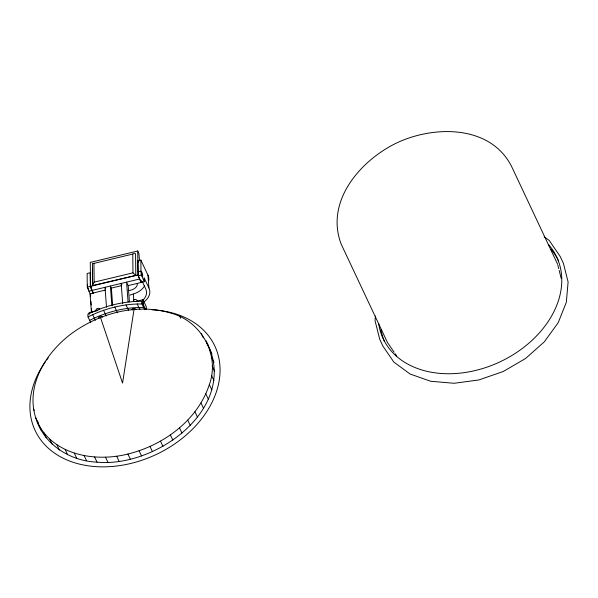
<?xml version="1.0" encoding="UTF-8"?>
<svg xmlns="http://www.w3.org/2000/svg" width="598" height="598" viewBox="0 0 598 598"><rect width="100%" height="100%" fill="white"/><g stroke="black" fill="none" stroke-linecap="round" stroke-linejoin="round"><path stroke-width="0.9" d="M92.555 285.268L94.133 282.151L132.965 272.838L135.798 275.416L92.585 285.53L92.481 263.299L93.946 263.382L132.771 254.068L134.483 253.163L135.574 253.761L135.798 275.416M39.072 425.462C56.264 455.938 96.57 461.962 127.92 454.046C163.575 445.174 197.534 420.454 209.352 384.604C220.206 354.928 201.063 320.917 170.826 313.113C138.22 303.253 102.273 312.395 74.72 331.307C47.758 349.8 25.146 383.849 35.618 417.509C43.445 444.239 69.914 461.125 97.026 462.142C157.424 467.972 240.807 406.296 206.033 340.77M375.424 316.021L375.021 320.625L379.73 339.313L382.974 346.205L393.835 362.067L410.093 374.027L430.657 381.262L454.121 383.281L478.878 379.947L503.254 371.493L525.575 358.486L544.33 341.817L558.233 322.628L566.343 302.214L568.1 281.972L563.391 263.284L560.147 256.393L549.293 240.531L544.113 236.726M134.027 309.57L122.553 383.116L100.546 317.598M90.747 322.673L88.041 316.925C104.65 308.508 123.308 303.687 141.973 303.986L144.679 309.734M89.663 320.371C106.272 311.962 124.93 307.133 143.595 307.432L143.012 299.725L134.924 301.661M139.491 260.803L138.945 253.574L137.734 250.996L90.276 262.38L90.507 286.352L93.266 293.14L90.029 293.917L91.442 312.522M144.021 301.811A21.438 13.941 -4.3 0 0 148.446 296.997L149.268 295.218A21.438 13.941 -4.3 0 0 148.932 288.004L144.066 277.659L144.372 281.703L141.352 282.428L138.258 275.85L137.839 260.818L140.859 260.093L147.96 275.192A21.438 13.941 -4.3 0 1 148.76 280.574M137.951 271.806L140.971 271.088L140.859 260.093M87.271 287.13L90.291 286.405L90.156 272.755L87.136 273.48L87.271 287.13L90.769 295.352M90.507 286.352L137.966 274.968L137.734 250.996M138.258 275.85L141.278 275.125L144.372 281.703M88.818 291.196L91.838 290.471L93.139 293.229M92.055 290.419L139.513 279.034L141.135 282.48L128.189 285.59L126.567 282.136L128.077 302.057M111.863 305.496L110.391 286.023L111.363 288.087L121.252 285.717M93.251 292.968L105.33 290.075M98.072 310.504L89.08 312.664L89.214 314.376M145.516 309.256L141.771 301.295C123.121 301.183 104.508 305.967 87.839 314.234L88.041 316.925M394.112 352.2L387.452 342.475L341.294 244.38C324.542 201.249 360.938 159.554 398.021 142.331C435.008 125.423 490.353 125.072 511.462 166.177L557.62 264.264M395.136 353.695L396.668 355.937M206.564 343.028L208.47 345.943M209.479 348.731L211.916 353.904M201.264 333.482L203.357 337.915M211.557 357.23L213.994 362.403M212.238 366.133L214.667 371.306M211.498 375.312L213.927 380.485M179.916 316.708L180.611 318.188M209.352 384.604L211.789 389.776M205.839 393.88L208.276 399.053M137.839 260.818L138.601 262.447M201.018 402.985L203.447 408.157M142.324 281.621L145.695 288.782A20.07 13.051 -4.3 0 1 142.496 300.57M143.012 299.725L146.256 306.617L146.45 309.188M194.955 411.775L197.385 416.948M137.181 303.904L139.88 309.652M187.75 420.117L190.186 425.29M121.82 284.812L121.177 283.43L122.717 303.836M126.006 304.883L128.712 310.631M179.52 427.876L181.949 433.049M114.749 307.021L117.455 312.761M105.599 288.587L104.994 287.317L106.504 307.23M170.385 434.925L172.822 440.098M103.566 310.272L106.272 316.013M160.503 441.16L162.933 446.332M92.653 314.585L95.359 320.334M150.016 446.474L152.453 451.647M139.102 450.795L141.532 455.968M127.92 454.046L130.357 459.219M116.662 456.177L119.092 461.35M105.487 457.156L107.924 462.329M94.589 456.969L97.026 462.142M84.131 455.616L86.568 460.789M74.279 453.127L76.708 458.292M65.182 449.524L67.619 454.697M56.997 444.875L59.434 450.047M49.843 439.253L52.28 444.426M33.54 409.01L34.236 410.482M43.833 432.75L46.27 437.923M35.618 417.509L41.501 430.635M91.217 287.399L90.806 286.068M137.966 274.968L139.513 279.034M90.291 286.405L91.838 290.471M91.247 286.868L91.046 286.143M557.837 265.146L558.726 268.666M559.175 270.431L561.171 278.362M37.637 420.977L38.055 422.681M147.96 275.192L148.932 288.004M140.971 271.088L141.278 275.125M141.225 280.813L141.352 282.428M140.993 280.671L141.135 282.48M141.771 301.295L141.973 303.986M144.686 285.567A20.07 13.051 -4.3 0 1 133.339 294.022L133.832 300.502M128.189 285.59L129.422 301.885M111.363 288.087L112.693 305.705M90.455 294.814L90.597 296.675M90.948 301.325L91.225 305.047M91.509 308.77L91.793 312.485M132.771 254.068L132.965 272.838M93.946 263.382L94.133 282.151M92.481 268.622L92.653 285.769M132.412 310.026A1.921 1.159 8.9 0 1 133.474 308.396A1.921 1.159 8.9 0 1 135.933 309.719M133.593 300.846A1.921 1.159 8.9 0 1 135.35 299.516A1.921 1.159 8.9 0 1 137.263 301.138M98.969 318.584A1.921 1.293 -18.6 0 1 99.993 316.424A1.921 1.293 -18.6 0 1 102.408 317.224M96.308 310.676A1.921 1.293 -18.6 0 1 97.339 308.516A1.921 1.293 -18.6 0 1 99.754 309.316M129.938 295.173A14.33 9.321 -4.3 0 1 133.339 294.022M88.242 288.722A2.257 0.411 76.5 0 1 87.899 287.802M87.614 286.674A2.257 0.411 76.5 0 1 87.562 284.835M88.661 289.2A2.257 0.411 76.5 0 1 88.549 289.185M137.361 283.773A9.59 6.234 -4.3 0 1 128.084 290.613M152.004 309.831A99.283 73.195 -25.2 0 1 213.06 400.204A99.283 73.195 -25.2 0 1 80.685 464.407A99.283 73.195 -25.2 0 1 45.605 361.439M46.629 360.011A99.283 73.195 -25.2 0 1 48.221 357.903M548.501 244.552A95.897 70.706 -25.2 0 1 499.547 362.059A95.897 70.706 -25.2 0 1 378.669 323.6M384.387 341.196A95.897 70.706 -25.2 0 1 380.919 329.595M551.064 249.396A95.897 70.706 -25.2 0 1 558.637 261.109M141.39 272.695A2.257 0.411 76.5 0 0 142.481 276.246A2.257 0.411 76.5 0 0 142.257 273.286A2.257 0.411 76.5 0 0 141.39 272.695"/></g></svg>
